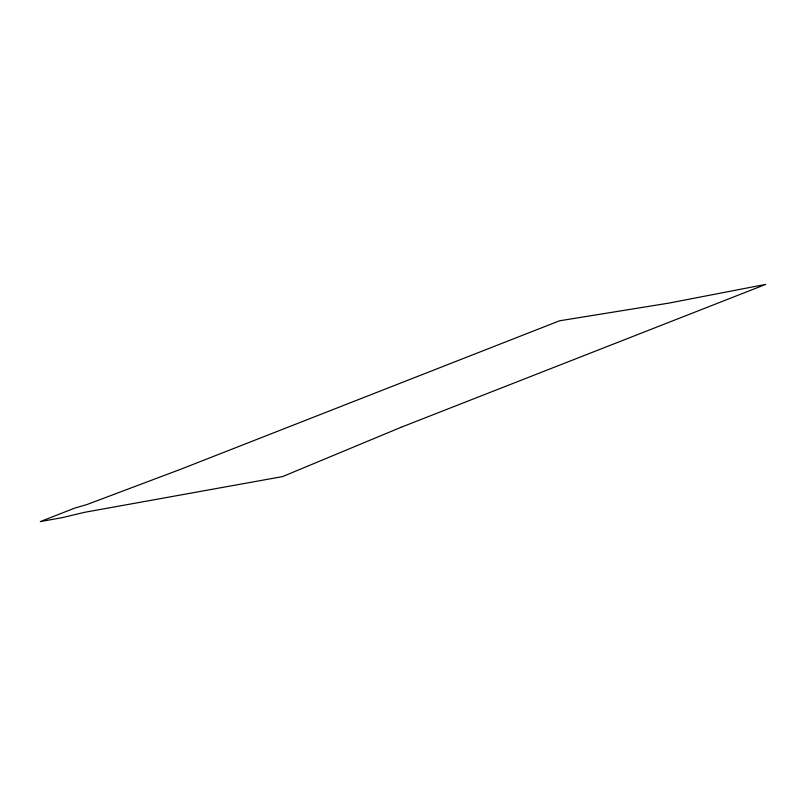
<?xml version="1.0" encoding="UTF-8"?>
<svg xmlns="http://www.w3.org/2000/svg" width="806" height="806" viewBox="0 0 806 806"><rect width="100%" height="100%" fill="white"/><g stroke="black" fill="none" stroke-linecap="round" stroke-linejoin="round"><path stroke-width="1.21" d="M401.086 427.281L282.513 476.608L84.67 512.294L62.253 517.643L40.3 521.603L74.777 508.092L86.897 504.566L180.746 469.233L559.525 320.798L668.92 303.096L765.7 284.397L401.086 427.281"/></g></svg>
